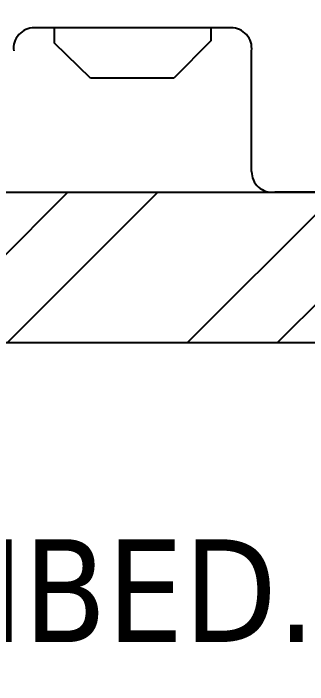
# Model space of a CAD drawing. Header units: inches. Extents: x 10 to 190, y 5 to 37.
# Drawn here: x 59.986 to 60.968, y 22.884 to 25.125 of the extents above; entities that cross this region are included whole.
import ezdxf

# ---------------------------------------------------------------- set-up
doc = ezdxf.new("R2010")
doc.units = ezdxf.units.IN
doc.header["$MEASUREMENT"] = 0
doc.styles.add('Tahoma', font='tahoma.ttf')

msp = doc.modelspace()

# ---------------------------------------------------------------- hatches: boundary and pattern name
at = {"true_color": 0x939598}
h = msp.add_hatch(dxfattribs=at)
h.set_pattern_fill('ANSI32', color=252, scale=1.7)
h.set_pattern_definition([(45, (71.1505, -5.9609), (-0.45078, 0.45078), []), (45, (71.451, -5.9609), (-0.45078, 0.45078), [])])
edge = h.paths.add_edge_path()
edge.add_arc((60.2243, 27.6684), 6.7609, 207.67122, 212.57153)
edge.add_line((54.5267, 24.0286), (65.9218, 24.0286))
edge.add_arc((60.2243, 27.6684), 6.7609, 327.42847, 332.32878)
edge.add_line((66.2119, 24.5286), (54.2366, 24.5286))

# ---------------------------------------------------------------- linework, layer by layer
for p, q in [((60.7126, 25.0776), (60.0549, 25.0776)), ((60.1231, 25.0256), (60.1231, 25.0776)), ((60.6458, 25.0776), (60.6458, 25.0338)), ((60.6458, 25.0338), (60.5224, 24.9097)), ((60.2435, 24.9097), (60.1231, 25.0256)), ((60.7815, 24.5975), (60.7815, 25.0004)), ((60.5224, 24.9097), (60.2435, 24.9097)), ((62.1277, 24.5286), (60.8587, 24.5286))]:
    msp.add_line(p, q)
for points in [[(54.2366, 24.5286), (66.2119, 24.5286)], [(54.5283, 24.0262), (65.9202, 24.0262)]]:
    msp.add_lwpolyline(points)
msp.add_circle((60.2243, 27.6684), 6.7609)
for centre, start, end in [((60.0555, 25.0088), 89.4332, 187.0687), ((60.7133, 25.0088), 352.9313, 90.5668), ((60.8502, 24.5969), 179.4332, 277.0687)]:
    msp.add_arc(centre, 0.0687, start, end)

# ---------------------------------------------------------------- texts
at = {"insert": (57.423, 23.3699), "char_height": 0.34375, "attachment_point": 1, "style": 'Tahoma'}
msp.add_mtext('\\A1;2.5" MIN. EMBED.', dxfattribs=at)

doc.saveas('drawing.dxf')
